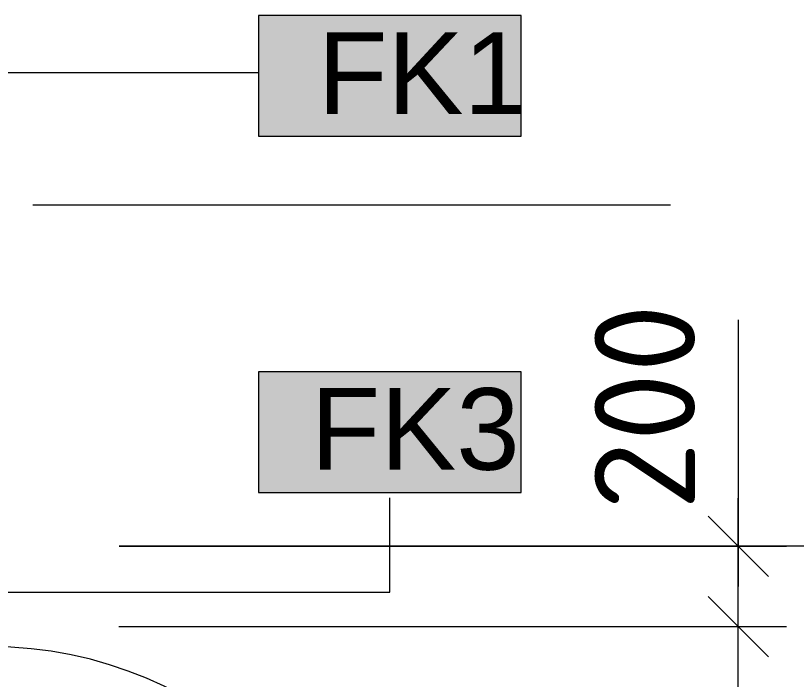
# Model space of a CAD drawing. Header units: millimetres. Extents: x -3817 to 677485, y -22715 to 103890.
# Drawn here: x 101705 to 103648, y 17730 to 19383 of the extents above; entities that cross this region are included whole.
import ezdxf

# ---------------------------------------------------------------- set-up
doc = ezdxf.new("R2010")
doc.units = ezdxf.units.MM
doc.layers.add('PDF _Геометрия', color=7, linetype='Continuous', true_color=0x1d1d1d)
doc.layers.add('PDF _Сплошная заливка', color=7, linetype='Continuous', true_color=0xffffff)
doc.layers.add('PDF _Текст', color=7, linetype='Continuous')
doc.styles.add('PDF GOST-Common', font='arial.ttf')
doc.styles.add('PDF ISOCPEUR', font='isocpeur.ttf')

msp = doc.modelspace()

# ---------------------------------------------------------------- linework, layer by layer
at = {"layer": 'PDF _Геометрия', "color": 7, "lineweight": 9}
for points in [[(102963.1, 19382.8), (102310, 19382.8), (102310, 19082.8), (102963.1, 19082.8)], [(102963.1, 18495.7), (102310, 18495.7), (102310, 18195.7), (102963.1, 18195.7)]]:
    msp.add_lwpolyline(points, close=True, dxfattribs=at)
for points in [[(101662.1, 19240.9), (102310, 19240.9)], [(103503.6, 18625.4), (103503.6, 18051.4), (103503.6, 17961.7)], [(101662.1, 17947.4), (102636.5, 17947.4), (102636.5, 18181.8)], [(103503.6, 16641.7), (103503.6, 17861.7), (103503.6, 18181.7)], [(104035.8, 18061.7), (103915.8, 18061.7), (101962.6, 18061.7), (103503.6, 18061.7), (103623.6, 18061.7)], [(101961.6, 17861.7), (103503.6, 17861.7), (103623.6, 17861.7)]]:
    msp.add_lwpolyline(points, dxfattribs=at)
at = {"layer": 'PDF _Геометрия', "color": 253, "lineweight": 9, "true_color": 0xaaaaaa}
msp.add_lwpolyline([(101747.7, 18911.3), (103335.2, 18911.3)], dxfattribs=at)
at = {"layer": 'PDF _Геометрия', "color": 7, "lineweight": 20}
for points in [[(103428.6, 18136.7), (103503.6, 18061.7), (103578.6, 17986.7)], [(103428.6, 17936.7), (103503.6, 17861.7), (103578.6, 17786.7)]]:
    msp.add_lwpolyline(points, dxfattribs=at)
at = {"layer": 'PDF _Геометрия', "color": 253, "lineweight": 9, "true_color": 0xaaaaaa}
msp.add_arc((101641.6, 16811.7), 1000, 0, 89.9999, dxfattribs=at)
at = {"layer": 'PDF _Сплошная заливка', "lineweight": 9, "transparency": 33554559}
for points in [[(102963.1, 19382.8), (102310, 19382.8), (102963.1, 19082.8), (102310, 19082.8)], [(102963.1, 18495.7), (102310, 18495.7), (102963.1, 18195.7), (102310, 18195.7)]]:
    msp.add_solid(points, dxfattribs=at)

# ---------------------------------------------------------------- texts
at = {"layer": 'PDF _Текст', "char_height": 203.2, "attachment_point": 4, "style": 'PDF GOST-Common'}
for s, insert in [('FK1', (102457.1, 19239.4)), ('FK3', (102439.1, 18352.3))]:
    msp.add_mtext(s, dxfattribs=dict(at, insert=insert))
at = {"layer": 'PDF _Текст', "insert": (103270.8, 18151.4), "char_height": 250.11, "attachment_point": 4, "rotation": 90, "style": 'PDF ISOCPEUR'}
msp.add_mtext('200', dxfattribs=at)

doc.saveas('drawing.dxf')
